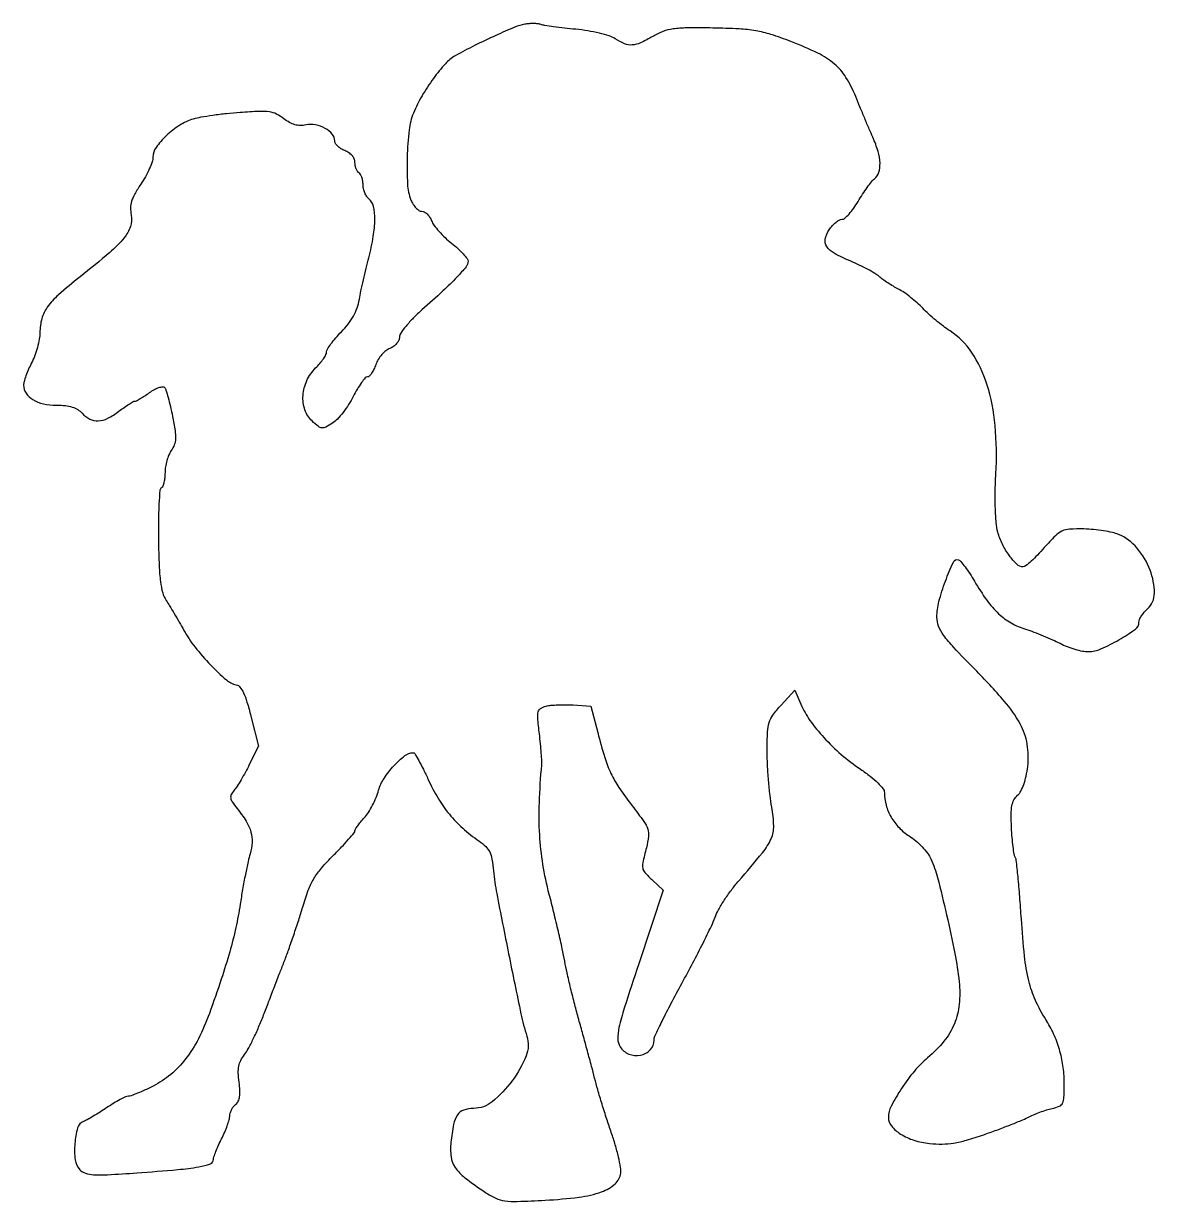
# Model space of a CAD drawing. Extents: x 0 to 280, y 0 to 291.
import ezdxf

# ---------------------------------------------------------------- set-up
doc = ezdxf.new("R2010")
doc.units = 0

msp = doc.modelspace()

# ---------------------------------------------------------------- linework, layer by layer
msp.add_lwpolyline([(124.003374, 291.257719, 0.053158), (121.564865, 290.532728, 0.007818), (116.836247, 288.472812, 0.009262), (111.618003, 285.984237, 0.011067), (106.800287, 283.441352, 0.08285), (104.372461, 281.505571, 0.025521), (101.413944, 277.856978, 0.02565), (98.590551, 273.538263, 0.032998), (96.477882, 269.292821, 0.07161), (95.397426, 265.110367, 0.020337), (94.932108, 258.392987, 0.019847), (95.007036, 251.700578, 0.081533), (95.863908, 247.75, 0.045365), (96.394316, 246.697922, 0.051701), (97.086479, 245.807813, 0.058904), (97.827801, 245.197376, 0.143779), (98.5, 245, -0.128561), (99.158777, 244.827767, -0.063785), (99.856984, 244.309183, -0.056929), (100.486508, 243.547717, -0.053493), (100.943622, 242.648284, 0.069478), (101.559294, 241.526788, 0.021759), (102.773927, 240.037893, 0.021275), (104.291001, 238.474466, 0.022015), (105.918872, 237.064255, -0.016672), (107.481853, 235.739219, -0.022333), (108.801169, 234.430958, -0.020351), (109.779185, 233.279782, -0.167427), (110, 232.638832, -0.172867), (109.512085, 231.269757, -0.018395), (107.243693, 228.69116, -0.016741), (103.765838, 225.257216, -0.005976), (98.583973, 220.586039, 0.01738), (96.445682, 218.568224, 0.022573), (94.640292, 216.568947, 0.021095), (93.312128, 214.811493, 0.152408), (93, 213.811288, -0.11003), (92.825044, 213.025873, -0.068068), (92.309176, 212.228582, -0.062489), (91.54096, 211.533066, -0.061988), (90.622718, 211.046657, 0.079299), (89.632085, 210.477369, 0.044142), (88.628262, 209.507724, 0.042567), (87.760538, 208.316128, 0.052271), (87.174738, 207.071408, -0.028131), (86.688994, 205.895318, -0.038293), (86.114474, 204.902226, -0.042588), (85.537963, 204.1982, -0.202586), (85.068865, 204, 0.220114), (84.538766, 203.754753, 0.019967), (83.616672, 202.576973, 0.022951), (82.5946, 201.011531, 0.015874), (81.578875, 199.155653, -0.025485), (80.44393, 197.173345, -0.02229), (79.064702, 195.222957, -0.022904), (77.657809, 193.572443, -0.059839), (76.467176, 192.57045, -0.021377), (74.774726, 191.562163, -0.150294), (73.844709, 191.377324, -0.144672), (72.953887, 191.742995, -0.019334), (71.404793, 193.089442, -0.123223), (69.618562, 195.867656, -0.098436), (69.155774, 199.40893, -0.091602), (70.088767, 203.078308, -0.089586), (72.27551, 206.204545, 0.021268), (73.318505, 207.331914, 0.025288), (74.199681, 208.482785, 0.025337), (74.833065, 209.51073, 0.126051), (75, 210.162383, -0.140611), (75.198816, 210.855377, -0.018163), (76.072294, 212.145649, -0.020032), (77.2525, 213.630795, -0.015489), (78.650363, 215.153985, 0.029261), (80.321887, 217.079164, 0.038116), (81.601106, 219.030428, 0.040381), (82.513165, 221.054384, 0.04053), (83.086696, 223.196148, -0.007319), (83.496357, 225.267363, -0.003214), (84.096526, 227.998243, -0.00318), (84.770464, 230.888026, -0.004256), (85.420713, 233.5, 0.020859), (86.545263, 238.755721, 0.040925), (86.917856, 243.014213, 0.053708), (86.593178, 246.191161, 0.168805), (85.5, 248, -0.075572), (84.925399, 248.645682, -0.044511), (84.440625, 249.560274, -0.043376), (84.110631, 250.584343, -0.056318), (84, 251.563428, 0.039551), (83.926099, 252.496232, 0.04255), (83.70625, 253.382443, 0.046682), (83.38426, 254.100548, 0.126268), (83, 254.5, -0.112452), (82.616402, 254.877614, -0.050047), (82.29375, 255.513921, -0.046064), (82.074067, 256.285985, -0.046321), (82, 257.083768, 0.101338), (81.82343, 257.946012, 0.076329), (81.311169, 258.769771, 0.068434), (80.512596, 259.4779, 0.056426), (79.5, 260, -0.047781), (78.543653, 260.472406, -0.053686), (77.734375, 261.102528, -0.061094), (77.180838, 261.78715, -0.140382), (77, 262.418545, 0.180017), (76.387206, 264.065433, 0.088778), (74.627571, 265.492073, 0.079472), (72.261594, 266.34385, 0.096384), (69.907813, 266.331563, -0.054596), (68.475968, 266.204783, -0.06416), (67.129829, 266.406738, -0.059337), (65.797528, 266.963121, -0.038115), (64.404305, 267.896613, 0.052957), (62.599126, 269.030135, 0.078809), (60.818947, 269.576122, 0.045737), (58.330339, 269.697895, 0.007842), (53.601174, 269.422349, 0.008373), (50.24291, 269.117158, 0.008045), (46.851595, 268.696308, 0.008001), (43.874425, 268.229414, 0.028668), (42, 267.792743, 0.070548), (38.647253, 266.267, 0.047187), (35.317797, 263.671069, 0.048045), (32.773707, 260.760101, 0.156824), (32, 258.353965, -0.08306), (31.806342, 257.196239, -0.022365), (31.119658, 255.457869, -0.022009), (30.150189, 253.525159, -0.021185), (29.003089, 251.659685, 0.019037), (27.520974, 249.272432, 0.054072), (26.742191, 247.478144, 0.070603), (26.478756, 245.850793, 0.054281), (26.638813, 244.055937, -0.132001), (26.453703, 241.216021, -0.091227), (24.874447, 238.389537, -0.044151), (21.310641, 234.785029, -0.007928), (14, 228.788357, 0.012519), (8.624162, 224.295545, 0.056345), (5.875591, 221.267351, 0.089397), (4.521192, 218.435675, 0.064541), (4.035435, 214.961442, -0.042434), (3.879756, 213.324726, -0.021669), (3.422909, 211.309988, -0.021365), (2.768613, 209.260617, -0.029939), (2, 207.5, 0.015205), (1.23441, 205.878304, 0.016292), (0.5875, 204.249602, 0.016039), (0.12409, 202.819815, 0.070454), (0, 201.943546, 0.151011), (0.606808, 199.980208, 0.107242), (2.291955, 198.386191, 0.083202), (4.908996, 197.347204, 0.053025), (8.173753, 197, -0.025268), (10.372787, 196.888798, -0.051332), (12.066355, 196.539097, -0.063682), (13.401639, 195.921217, -0.06877), (14.5, 195, 0.091916), (16.400885, 193.549187, 0.131641), (18.465401, 193.11601, 0.104978), (20.815412, 193.751611, 0.044596), (23.588887, 195.5, -0.009043), (24.892662, 196.457643, -0.012505), (26.098307, 197.265625, -0.009116), (27.123503, 197.890209, -0.133014), (27.528908, 198, 0.12233), (27.929222, 198.099429, 0.010162), (28.872484, 198.623618, 0.013088), (29.982438, 199.309832, 0.009721), (31.172674, 200.122955, -0.029449), (32.368652, 200.872597, -0.044276), (33.495781, 201.365862, -0.053858), (34.408709, 201.566573, -0.249013), (34.894455, 201.372955, -0.100796), (35.242704, 200.739236, -0.008235), (35.77741, 198.914825, -0.010792), (36.337102, 196.695571, -0.008095), (36.860599, 194.230705, -0.009893), (37.476969, 190.70971, -0.047776), (37.594695, 188.68342, -0.079618), (37.299677, 187.20024, -0.064029), (36.543189, 185.758198, 0.054084), (35.951365, 184.682425, 0.029405), (35.453312, 183.256753, 0.02894), (35.112826, 181.730089, 0.040415), (35, 180.336511, -0.026043), (34.93364, 179.063341, -0.032725), (34.734325, 177.899265, -0.034504), (34.445548, 176.978733, -0.162472), (34.095575, 176.559069, 0.239723), (33.738826, 175.972806, 0.005217), (33.512896, 172.536584, 0.010758), (33.374236, 168.424246, 0.006911), (33.382029, 163.650436, 0.005781), (33.554694, 157.260818, 0.022019), (33.883771, 153.286295, 0.035647), (34.423385, 150.595339, 0.077875), (35.287585, 148.683842, -0.008345), (36.127934, 147.353387, -0.002991), (37.282343, 145.430496, -0.002966), (38.523192, 143.30669, -0.003508), (39.670405, 141.283457, 0.039926), (42.429786, 137.149824, 0.024696), (46.273653, 132.747688, 0.021472), (50.17563, 129.034004, 0.132642), (52.641997, 127.830429, -0.183775), (53.550193, 127.268916, -0.054812), (54.408328, 125.850366, -0.035426), (55.282254, 123.554429, -0.01157), (56.248491, 120.059713), (58.120547, 112.623019), (55.862456, 108.06151, -0.009357), (54.889392, 106.185002, -0.008961), (53.833155, 104.31872, -0.00893), (52.842564, 102.7059, -0.03158), (52.125133, 101.725622, 0.050632), (51.392843, 100.640761, 0.163521), (51.249002, 99.794716, 0.11242), (51.629408, 98.841389, 0.018098), (52.831819, 97.225622, -0.029916), (55.084983, 94.043616, -0.069169), (56.271726, 91.373315, -0.083504), (56.563876, 88.8096, -0.062078), (56.060872, 86, 0.021315), (55.553439, 84.081138, 0.005231), (54.887295, 80.884375, 0.005348), (54.20097, 77.202343, 0.005319), (53.592276, 73.5, -0.016376), (52.511948, 67.729074, -0.014319), (51.013992, 61.77435, -0.011887), (48.915137, 54.961648, -0.006056), (45.971948, 46.5, -0.030609), (43.259924, 40.226693, -0.047518), (40.109176, 35.247865, -0.053615), (36.405616, 31.400071, -0.057149), (32.042614, 28.521594, -0.008503), (30.053782, 27.555923, -0.010965), (28.193873, 26.740718, -0.008896), (26.620564, 26.124394, -0.089128), (25.928268, 26, 0.109255), (25.26574, 25.853482, 0.01291), (23.9068, 25.178311, 0.014945), (22.315544, 24.273924, 0.011734), (20.645025, 23.202761, -0.007139), (18.937558, 22.085634, -0.007613), (17.234805, 21.041993, -0.007291), (15.744828, 20.188783, -0.034802), (14.856438, 19.77499, 0.235869), (13.382642, 18.16481, 0.049721), (12.684936, 14.299329, 0.050104), (12.769875, 10.237819, 0.160908), (13.907593, 7.821886, 0.124892), (15.29042, 6.94894, 0.065116), (17.307201, 6.572451, 0.028101), (20.732701, 6.578212, 0.003685), (28, 7.053005, 0.0034), (38.180539, 7.863154, 0.021198), (43.367119, 8.533855, 0.040459), (46.245241, 9.274478, 0.319792), (47, 10.333871, -0.079783), (47.113535, 11.040872, -0.012729), (47.5875, 12.36426, -0.013816), (48.234279, 13.90693, -0.011713), (49, 15.5, 0.015491), (49.765583, 17.124088, 0.01647), (50.4125, 18.759958, 0.016271), (50.875231, 20.199016, 0.069756), (51, 21.088997, -0.073262), (51.107099, 21.816007, -0.044582), (51.431153, 22.623515, -0.043684), (51.906035, 23.384262, -0.058244), (52.467755, 23.973239, 0.104616), (53.115165, 24.791089, 0.07643), (53.468031, 25.898152, 0.052941), (53.544305, 27.415902, 0.020164), (53.341231, 29.527105, -0.023923), (53.140195, 31.795886, -0.058287), (53.267305, 33.467352, -0.069848), (53.752781, 34.876355, -0.048847), (54.659023, 36.293647, 0.043828), (55.575769, 37.696215, 0.010479), (56.838852, 40.180562, 0.01069), (58.173338, 43.105597, 0.010395), (59.394682, 46.112226, -0.000448), (60.646313, 49.378268, -0.000305), (62.076063, 53.092341, -0.000307), (63.460269, 56.675008, -0.000618), (64.557751, 59.5, 0.007518), (65.610239, 62.324025, 0.003839), (66.850912, 65.899109, 0.003814), (68.073439, 69.604037, 0.005715), (69.079025, 72.858669, -0.01783), (70.462926, 76.980912, -0.044006), (71.842227, 79.854559, -0.044274), (73.697946, 82.43233, -0.018241), (76.630409, 85.58693, 0.006231), (78.688137, 87.696594, 0.009396), (80.422683, 89.589829, 0.004786), (81.833616, 91.220369, 0.177775), (82, 91.673542, -0.141194), (82.11833, 92.084221, -0.014561), (82.685115, 92.930386, -0.017215), (83.439066, 93.914511, -0.012941), (84.332308, 94.945281, 0.043216), (85.312617, 96.225383, 0.021697), (86.331988, 97.990269, 0.021368), (87.234765, 99.919595, 0.029539), (87.864576, 101.723721, -0.075983), (89.199644, 104.646477, -0.041045), (91.637839, 107.77383, -0.039666), (94.349272, 110.285963, -0.168563), (96.407106, 111, -0.263252), (96.792754, 110.781836, -0.007274), (97.795119, 109.057666, -0.013161), (98.922501, 106.922152, -0.00843), (100.123545, 104.387799, 0.02888), (102.567691, 99.732213, 0.03708), (105.358811, 95.783563, 0.037632), (108.666297, 92.336009, 0.031224), (112.657583, 89.183793, -0.039601), (114.356815, 87.794993, -0.088413), (115.336751, 86.451159, -0.07174), (115.906334, 84.675841, -0.019553), (116.28356, 81.747713, 0.025629), (117.071659, 76.166066, 0.001961), (120.021725, 61.263918, 0.00199), (123.086049, 46.402049, 0.025009), (124.544752, 40.858999, -0.17545), (124.349052, 35.973085, -0.062519), (120.8736, 29.792799, -0.062464), (115.969831, 24.653112, -0.172717), (111.326976, 23, 0.084925), (108.905719, 22.58576, 0.162569), (107.366462, 21.388154, 0.099554), (106.40164, 19.033042, 0.020858), (105.738317, 14.603693, 0.059534), (105.781281, 11.019446, 0.118731), (106.7938, 8.387653, 0.07864), (109.212031, 5.846325, 0.016065), (114.273688, 2.224125, 0.038226), (116.833826, 0.783376, 0.076555), (119.057175, 0.135941, 0.041031), (122.148828, -0.014229, 0.004806), (129.053913, 0.28352, 0.018062), (137.467719, 1.032861, 0.054923), (143.043778, 2.366031, 0.093786), (146.381716, 4.328263, 0.187589), (147.777613, 7, 0.071898), (147.730985, 8.414263, 0.013349), (147.204637, 10.96875, 0.014064), (146.419095, 13.94529, 0.012423), (145.437219, 17, -0.005662), (144.323864, 20.309474, -0.003972), (143.142264, 24.059375, -0.004008), (142.068014, 27.668572, -0.008359), (141.300956, 30.5, 0.002777), (140.550902, 33.396411, 0.00121), (139.5243, 37.234375, 0.001197), (138.413957, 41.30676, 0.001596), (137.384784, 45, -0.00549), (136.387501, 48.68968, -0.004183), (135.373735, 52.750677, -0.00423), (134.487517, 56.573348, -0.009904), (133.905945, 59.449115, 0.008927), (133.305341, 62.449143, 0.003105), (132.336129, 66.75, 0.003083), (131.21008, 71.473447, 0.003588), (130.079786, 75.949115, -0.023537), (128.515704, 83.379048, -0.02571), (127.713697, 90.707248, -0.023368), (127.627273, 98.65668, -0.014372), (128.231678, 108, 0.037721), (128.248075, 108.914166, 0.004761), (128.115754, 110.886311, 0.00557), (127.909951, 113.228133, 0.0046), (127.639859, 115.719355, -0.00668), (127.229695, 119.655234, -0.081979), (127.339703, 121.157159, -0.200444), (127.93937, 121.975569, -0.074361), (129.284023, 122.535149, -0.037657), (130.493796, 122.743596, -0.013431), (132.243517, 122.86362, -0.013239), (134.177744, 122.892928, -0.01524), (136.021819, 122.815794), (140.383213, 122.5), (142.067914, 116, 0.010964), (143.806506, 109.850543, 0.035667), (145.332242, 105.902376, 0.038932), (147.330616, 102.395027, 0.015035), (150.612015, 97.854428, -0.008158), (153.50863, 93.960226, -0.074644), (154.469774, 92.087663, -0.114197), (154.642489, 90.327157, -0.029273), (154.103856, 87.498168, 0.006779), (153.212534, 83.744172, 0.102552), (153.192318, 82.411468, 0.142583), (153.737404, 81.344946, 0.016915), (155.644481, 79.45368), (158.288962, 77.002857), (152.221652, 58.751429, 0.002418), (148.643796, 47.812268, 0.022392), (147.332843, 43.009946, 0.056271), (147.024474, 40.199635, 0.14297), (147.600224, 38.25, 0.155478), (149.782792, 36.444442, 0.144658), (152.676725, 36.167703, 0.159192), (155.06418, 37.496008, 0.18904), (156, 39.882738, -0.110713), (156.224709, 40.885131, -0.003607), (158.021628, 44.621555, -0.006757), (160.245178, 49.009851, -0.004628), (162.882139, 53.932738, 0.004135), (165.614875, 59.022369, 0.004765), (168.134639, 63.922669, 0.00429), (170.193524, 68.11151, 0.027506), (171.09871, 70.29337, -0.043564), (171.920971, 72.10858, -0.016254), (173.372848, 74.503921, -0.015961), (175.133092, 77.026005, -0.018621), (176.966571, 79.300299, 0.007683), (182.845817, 86.275195, 0.065873), (184.986286, 89.739546, 0.111977), (185.622917, 92.898563, 0.039534), (185.14434, 97.520036, -0.016573), (184.705014, 100.445283, -0.008388), (184.33615, 104.153251, -0.008321), (184.083024, 107.998375, -0.012274), (184, 111.379982, -0.009672), (184.091989, 116.134891, -0.063722), (184.484423, 118.477779, -0.086977), (185.415002, 120.324593, -0.025913), (187.437448, 122.764685), (190.874897, 126.5), (192.358984, 123, 0.054131), (194.581402, 119.019385, 0.031291), (198.032881, 114.75055, 0.02934), (202.325478, 110.591057, 0.028617), (207.109926, 106.92535, -0.016888), (209.516285, 105.169645, -0.028695), (211.386633, 103.524349, -0.031998), (212.661405, 102.094077, -0.167542), (213, 101.111962, 0.068465), (213.422736, 98.039175, 0.062086), (214.663677, 95.083037, 0.060856), (216.621808, 92.469582, 0.060854), (219.151525, 90.404347, -0.035812), (220.755724, 89.223135, -0.027082), (222.340922, 87.715164, -0.027675), (223.680397, 86.127694, -0.055436), (224.515762, 84.717441, -0.042639), (226.13972, 80.10887, -0.006932), (228.393994, 70.885178, -0.008124), (230.426657, 61.329266, -0.020831), (231.494714, 54.342034, -0.052506), (231.523194, 48.770323, -0.073234), (230.311021, 43.942849, -0.071978), (227.737358, 39.609411, -0.048767), (223.704281, 35.508767, 0.044882), (220.438751, 32.239615, 0.028077), (217.210332, 27.894463, 0.026153), (214.681415, 23.583923, 0.120142), (214, 20.788986, 0.172779), (214.764188, 18.64355, 0.080466), (217.003142, 16.656546, 0.065344), (220.306393, 15.122535, 0.050395), (224.2005, 14.318756, 0.02843), (227.314345, 14.175418, 0.037509), (230.144298, 14.418906, 0.030662), (233.311265, 15.13414, 0.012088), (237.572548, 16.487854, 0.005269), (240.827586, 17.647735, 0.005292), (244.052561, 18.874263, 0.005178), (246.841744, 20.002452, 0.021061), (248.5, 20.776735, -0.019626), (249.866719, 21.419671, -0.012545), (251.5, 22.063276, -0.012605), (253.1349, 22.614286, -0.022883), (254.5, 22.96883, 0.047586), (256.286787, 23.528306, 0.188584), (257.096674, 24.315735, 0.098826), (257.432871, 25.753838, 0.008478), (257.492448, 29.551537, 0.036421), (257.192858, 33.588314, 0.034937), (256.310189, 37.596916, 0.034932), (254.877796, 41.444149, 0.036384), (252.939889, 45, -0.038484), (250.391035, 49.72392, -0.044881), (248.748004, 54.549647, -0.032999), (247.679692, 60.681685, -0.01069), (246.896224, 69.862224, 0.003506), (246.501065, 75.436919, 0.005269), (246.071098, 80.292843, 0.002294), (245.642265, 84.423821, 0.11185), (245.374856, 85.202488, -0.099279), (245.122455, 85.881967, -0.008286), (244.856873, 87.750535, -0.010786), (244.623194, 90.010288, -0.008118), (244.460331, 92.503273, -0.012115), (244.377609, 95.842184, -0.046898), (244.57015, 97.902377, -0.076416), (245.073229, 99.327047, -0.086022), (245.967055, 100.470186, 0.089843), (246.759032, 101.499049, 0.034738), (247.47484, 103.157883, 0.030667), (248.0643, 105.234259, 0.022754), (248.467416, 107.5855, 0.073796), (248.340331, 113.103352, 0.082137), (246.594417, 118.130608, 0.054602), (242.669978, 123.778521, 0.015433), (235.378986, 131.648628, -0.005396), (230.159177, 137.060964, -0.031943), (227.647827, 140.087497, -0.063986), (226.417349, 142.334674, -0.093565), (226, 144.545408, -0.064226), (226.495647, 148.388135, -0.025513), (228.108915, 153.466994, -0.017217), (230.06411, 158.183128, -0.383586), (231.315434, 158.728189, -0.137206), (231.905124, 158.329537, -0.014368), (232.957233, 157.01481, -0.016951), (234.133942, 155.339275, -0.012807), (235.314602, 153.42539, 0.023908), (238.36533, 148.71721, 0.04859), (241.270103, 145.404321, 0.058475), (244.364138, 143.114972, 0.055403), (247.959613, 141.554359, -0.013809), (249.985743, 140.868422, -0.008529), (252.329935, 139.956207, -0.008551), (254.61721, 138.97493, -0.015177), (256.461442, 138.077867, 0.027398), (258.200886, 137.283716, 0.021867), (260.151787, 136.615955, 0.022372), (262.017088, 136.156871, 0.050753), (263.461442, 136.019, 0.101554), (266.60069, 136.683733, 0.029461), (271.035794, 138.936529, 0.024353), (275.100246, 141.585421, 0.240618), (276, 143.346849, -0.108807), (276.142278, 143.992916, -0.035319), (276.61747, 144.85427, -0.033288), (277.297599, 145.765293, -0.031858), (278.102025, 146.592331, 0.212623), (279.825483, 150.491083, 0.091964), (278.752095, 156.189246, 0.08251), (275.493659, 161.696669, 0.120375), (270.965136, 165.014441, 0.043273), (269.444601, 165.495158, 0.01577), (267.223638, 165.918096, 0.015499), (264.752736, 166.230191, 0.017883), (262.382468, 166.369925, 0.01823), (258.821229, 166.32244, 0.097921), (256.948874, 165.854289, 0.088786), (255.310752, 164.69139, 0.01358), (252.574993, 161.75, -0.011271), (250.898127, 159.93032, -0.015985), (249.320515, 158.395312, -0.012013), (247.960411, 157.212668, -0.174669), (247.370208, 157, -0.191471), (245.804732, 157.622301, -0.045981), (243.921741, 159.75983, -0.044086), (242.209034, 162.603115, -0.048725), (241.088375, 165.610724, -0.042033), (240.675072, 167.944446, -0.014102), (240.456758, 171.401582, -0.013004), (240.42038, 175.508936, -0.010052), (240.587118, 179.982575, 0.036035), (240.41044, 192.016389, 0.055919), (238.36529, 202.186827, 0.067756), (234.590536, 210.092423, 0.105602), (229.24231, 215.378956, -0.019338), (227.591647, 216.527346, -0.011582), (225.718054, 218.010729, -0.011589), (223.91914, 219.575874, -0.019717), (222.5, 220.975923, 0.021774), (221.132208, 222.314259, 0.015746), (219.5, 223.687603, 0.015956), (217.863423, 224.896168, 0.033064), (216.5, 225.709865, -0.014937), (215.217529, 226.413539, -0.01111), (213.843925, 227.263137, -0.011253), (212.583182, 228.123157, -0.024851), (211.670807, 228.847245, 0.044086), (210.632622, 229.608059, 0.011936), (208.862611, 230.622525, 0.011985), (206.790033, 231.682108, 0.012172), (204.679646, 232.635423, -0.023355), (200.594043, 234.592122, -0.119345), (198.733481, 236.26024, -0.206815), (198.373586, 238.087836, -0.091906), (199.341871, 240.399009, -0.035432), (200.099899, 241.394338, -0.039308), (200.966958, 242.235959, -0.04288), (201.812063, 242.821888, -0.13087), (202.480899, 243, 0.179729), (203.193021, 243.264522, 0.030162), (204.254285, 244.296949, 0.029718), (205.407372, 245.724485, 0.022488), (206.50314, 247.415146, -0.01133), (207.600486, 249.193968, -0.011978), (208.757845, 250.887987, -0.011662), (209.822111, 252.29776, -0.052073), (210.545294, 253.037591, 0.143818), (211.614334, 254.625993, 0.086639), (211.919685, 256.893321, 0.062898), (211.436418, 259.802597, 0.031538), (210.14489, 263.304864, -0.003133), (209.266714, 265.324894, -0.001411), (208.138275, 267.986486, -0.001397), (206.962217, 270.804314, -0.001905), (205.918907, 273.351259, 0.042853), (203.495385, 278.114906, 0.077756), (200.648077, 281.41765, 0.063478), (196.530168, 284.099891, 0.020622), (189.853869, 286.996109, 0.01457), (184.941353, 288.727926, 0.034683), (181.183086, 289.649438, 0.030126), (177.031009, 290.111717, 0.008731), (170.586041, 290.32567, 0.005892), (164.152954, 290.351018, 0.03267), (160.705852, 290.098375, 0.055859), (158.21888, 289.463136, 0.043049), (155.69284, 288.25, -0.02467), (152.657383, 286.652542, -0.0935), (150.587658, 286.127027, -0.114483), (148.69834, 286.44314, -0.046605), (146.380739, 287.6701, 0.067871), (144.934934, 288.358733, 0.018154), (142.475713, 289.046414, 0.018051), (139.596495, 289.630861, 0.017741), (136.665922, 290.010092, -0.004816), (133.812172, 290.304624, -0.005983), (131.164365, 290.635835, -0.004944), (128.951185, 290.961943, -0.044349), (128, 291.199581, 0.056639), (127.250427, 291.36744, 0.023155), (126.207241, 291.430993, 0.022553), (125.069269, 291.396215, 0.026787)], format="xyb", close=True)

doc.saveas('drawing.dxf')
